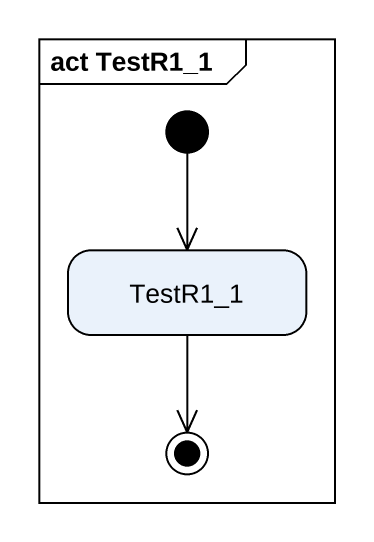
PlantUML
@startuml
mainframe act TestR1_1
hide empty description
state TestR1_1
[*] --> TestR1_1
TestR1_1 --> [*]
@enduml
